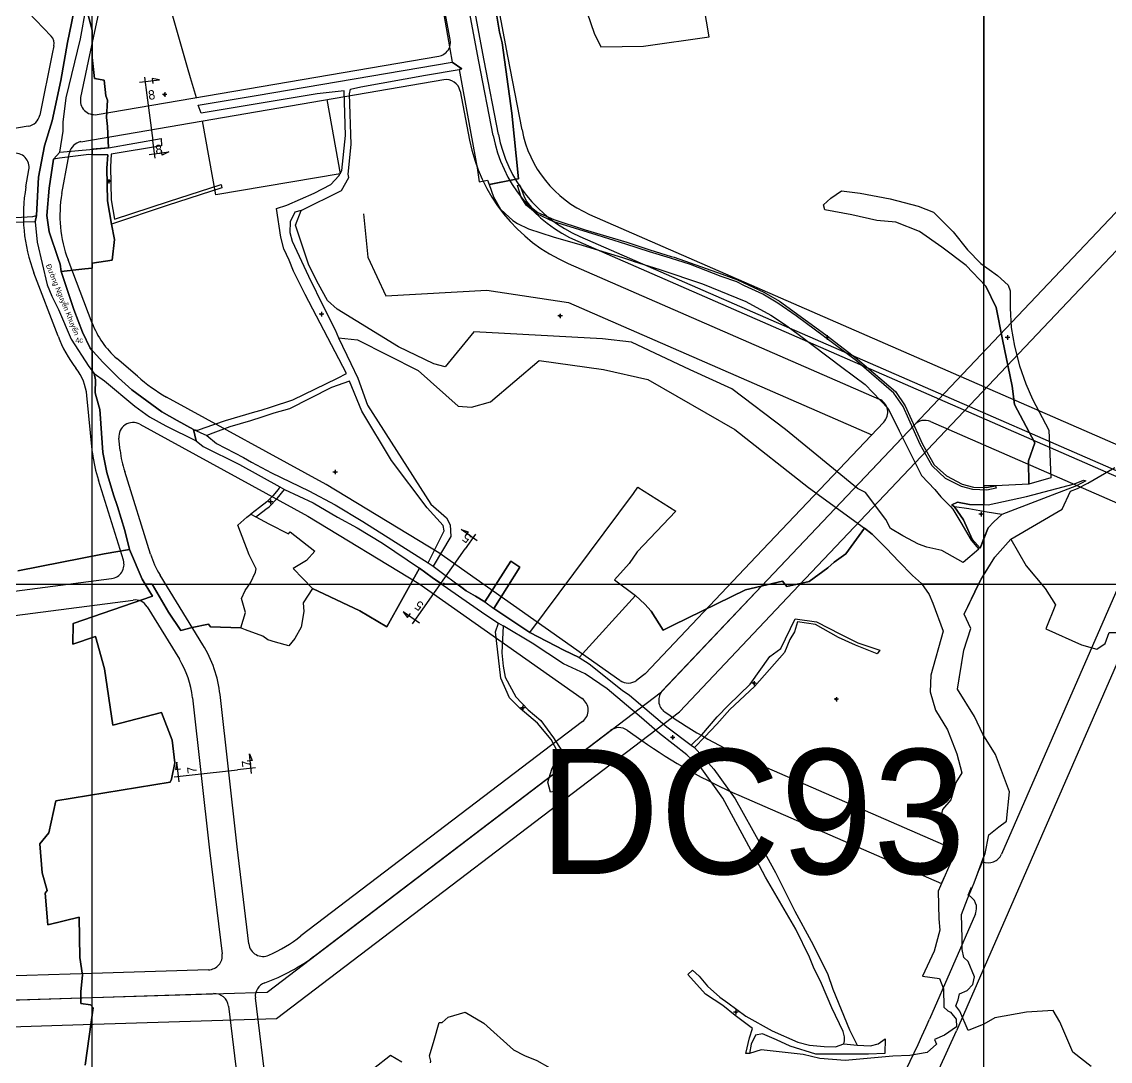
# Model space of a CAD drawing. Extents: x 547408 to 554234, y 1833375 to 1843904.
# Drawn here: x 551460 to 552071, y 1837733 to 1838316 of the extents above; entities that cross this region are included whole.
import ezdxf

# ---------------------------------------------------------------- set-up
doc = ezdxf.new("R2010")
doc.units = 0
for name, color, linetype in [('Level 1', 7, 'Continuous'), ('Level 10', 7, 'Continuous'), ('Level 11', 7, 'Continuous'), ('Level 2', 7, 'Continuous'), ('Level 30', 7, 'Continuous'), ('Level 4', 7, 'Continuous'), ('Level 5', 7, 'Continuous'), ('Level 52', 7, 'Continuous'), ('Level 62', 7, 'Continuous')]:
    doc.layers.add(name, color=color, linetype=linetype)

msp = doc.modelspace()

# ---------------------------------------------------------------- linework, layer by layer
at = {"layer": 'Level 1'}
for points in [[(551526.58, 1838281.58), (551537.62, 1838283.02)], [(551529.26, 1838284.48), (551530.57, 1838274.44)], [(551537.62, 1838283.02), (551533.52, 1838283.71), (551533.88, 1838280.9)], [(551530.57, 1838274.44), (551533.89, 1838248.98)], [(551535.2, 1838238.95), (551533.89, 1838248.98)], [(551531.86, 1838241.06), (551542.9, 1838242.5)], [(551542.9, 1838242.5), (551539.11, 1838240.78), (551538.74, 1838243.59)], [(551715.93, 1838024.39), (551706.83, 1838030.8)], [(551706.83, 1838030.8), (551710.78, 1838029.5), (551709.15, 1838027.18)], [(551714.91, 1838028.21), (551709.08, 1838019.93)], [(551685.31, 1837986.16), (551709.08, 1838019.93)], [(551683.43, 1837978.2), (551674.32, 1837984.61)], [(551674.32, 1837984.61), (551676.87, 1837981.33), (551678.51, 1837983.65)], [(551679.49, 1837977.88), (551685.31, 1837986.16)], [(551588.11, 1837904.92), (551589.76, 1837901.11), (551586.95, 1837900.79)], [(551589.37, 1837893.86), (551588.11, 1837904.92)], [(551547.51, 1837900.29), (551546.75, 1837896.2), (551549.57, 1837896.52)], [(551548.77, 1837889.23), (551547.51, 1837900.29)], [(551591.54, 1837897.17), (551581.48, 1837896.02)], [(551545.91, 1837891.96), (551555.97, 1837893.11)], [(551555.97, 1837893.11), (551581.48, 1837896.02)]]:
    msp.add_lwpolyline(points, dxfattribs=at)
at = {"layer": 'Level 10'}
for p, q in [((551478.25, 1838238.49), (551481.73, 1838242.36)), ((551467.95, 1838203.3), (551468.75, 1838206.89)), ((551556.74, 1838086.8), (551564.27, 1838083.5)), ((551556.74, 1838086.8), (551558.33, 1838080.4)), ((551605.23, 1838054.68), (551607.77, 1838053.13)), ((551688.32, 1838012.03), (551691.2, 1838010.19)), ((551727.72, 1837978.19), (551730.43, 1837976.64)), ((551835.79, 1837909.86), (551837.72, 1837908.41)), ((551921.52, 1837742.23), (551928.99, 1837741.47))]:
    msp.add_line(p, q, dxfattribs=at)
for points in [[(551670.35, 1838462.97), (551692.58, 1838345.46), (551701.82, 1838292.8)], [(551481.73, 1838242.36), (551483.77, 1838254.17), (551483.74, 1838259.17), (551485.41, 1838272.89), (551493.32, 1838305.86), (551496.55, 1838323.45), (551497.03, 1838326.84), (551497.9, 1838330.24), (551498.86, 1838336.73), (551501.12, 1838345.93), (551502.38, 1838352.05), (551507.11, 1838371.68), (551514.49, 1838399.3), (551516, 1838412.71), (551517.28, 1838412.57), (551519.62, 1838431.08)], [(551719.3, 1838364.39), (551720.48, 1838356.45), (551719.8, 1838356.28), (551720.24, 1838351.33), (551721.04, 1838346.43), (551723.24, 1838337.42), (551723.21, 1838332.26), (551726.73, 1838319.71), (551728.29, 1838309.73), (551729.85, 1838303.71), (551735.35, 1838264.2), (551739.06, 1838227.44), (551737.64, 1838227.19), (551722.54, 1838224.25)], [(551468.75, 1838206.89), (551469.82, 1838228.39), (551473.25, 1838245.94), (551477.43, 1838260), (551482.45, 1838282.59), (551486.2, 1838303.86), (551490.75, 1838326.6)], [(551556.74, 1838086.8), (551559.13, 1838086.55), (551562.7, 1838087.74), (551574.7, 1838091.9), (551591.17, 1838096.77), (551594.74, 1838097.73), (551600.49, 1838099.49), (551612.56, 1838103.39), (551637.56, 1838115.55), (551642.66, 1838118.27), (551619.42, 1838162.64), (551612.89, 1838175.71), (551610.38, 1838181.81), (551607.48, 1838188.19), (551605.73, 1838194.62), (551603.28, 1838210.75), (551609.15, 1838212.72), (551624.35, 1838219.45), (551633.81, 1838224.33), (551638.25, 1838229.08), (551639.9, 1838232.03), (551642.01, 1838251.74), (551641.34, 1838276.77), (551626.03, 1838275.06), (551561.14, 1838264.25), (551559.44, 1838268.77), (551591.9, 1838274.17), (551701.82, 1838292.8)], [(551617.15, 1838209.72), (551639.69, 1838220.87), (551643.94, 1838228.12), (551643.44, 1838230.01), (551645.19, 1838246.65), (551644.18, 1838275.15), (551644.73, 1838277.67), (551650.7, 1838279.07), (551686.86, 1838285.55), (551705.68, 1838288.83)], [(551705.68, 1838288.83), (551707.27, 1838289.05), (551701.82, 1838292.8)], [(551705.68, 1838288.83), (551711.15, 1838259.07), (551712.37, 1838252.89), (551715.78, 1838233.69), (551716.94, 1838225.71), (551721.62, 1838226.7), (551722.54, 1838224.25)], [(551481.73, 1838242.36), (551509.05, 1838244.79), (551538.6, 1838250), (551538.75, 1838245.96), (551510.68, 1838241.32), (551510.17, 1838234.14), (551510.64, 1838215.74), (551512.51, 1838204.76), (551542.8, 1838214.79), (551572.22, 1838224.28), (551572.75, 1838222.35), (551542.06, 1838212.44), (551510.78, 1838202.09), (551508.58, 1838215), (551508.11, 1838233.39), (551508.65, 1838240.98), (551498.06, 1838241.05), (551481.65, 1838239.05), (551478.25, 1838238.49)], [(551478.25, 1838238.49), (551475.82, 1838222.16), (551474.53, 1838206.89), (551475.92, 1838197.66), (551480.81, 1838182.69), (551482.07, 1838179.53), (551482.47, 1838175.5), (551489.62, 1838154.23), (551494.61, 1838141.43), (551498.79, 1838132.39), (551505.88, 1838124.68), (551514.79, 1838115.82), (551522.24, 1838109.18), (551539.03, 1838096.75), (551547.52, 1838091.8), (551556.74, 1838086.8)], [(551722.54, 1838224.25), (551725.09, 1838217.41), (551728.95, 1838210.48), (551731.57, 1838208.06), (551735.77, 1838204.02), (551738.52, 1838202.41), (551744.56, 1838199.34), (551758.55, 1838194.93), (551774.66, 1838190.17), (551797.27, 1838183.36), (551802.38, 1838181.69), (551803.3, 1838181.3), (551818.24, 1838176.5), (551842.3, 1838168.63), (551866.51, 1838158.63), (551880.48, 1838151.02), (551888.16, 1838145.95), (551895.85, 1838140.22), (551920.3, 1838121.75), (551933.37, 1838112.01), (551946.26, 1838098.54), (551952.42, 1838086), (551965.01, 1838061.09), (551972.53, 1838053.11), (551975.87, 1838049.13), (551981.31, 1838043.65), (551982.52, 1838042.22), (551987.05, 1838034.73), (551992.87, 1838024.71), (551997.13, 1838019.67), (551988.36, 1838012.24), (551976.36, 1838018.97), (551968.07, 1838020.83), (551963.38, 1838022.55), (551954.62, 1838027.13), (551947.58, 1838031.37), (551945.1, 1838036.28), (551933.68, 1838051.5), (551929.06, 1838053.72), (551888.83, 1838086.92), (551858.75, 1838109.6), (551835.24, 1838120.24), (551802.48, 1838135.78), (551786.1, 1838137.6), (551713.9, 1838141.63), (551697.95, 1838121.93), (551691.63, 1838123.61), (551671.67, 1838133.29), (551637.25, 1838154.36), (551631.9, 1838159.12), (551626.86, 1838168.42), (551621.41, 1838178.92), (551613.92, 1838201.38), (551617.15, 1838209.72)], [(552006.86, 1838053.86), (552001.71, 1838052.85), (551993.83, 1838053.18), (551987.49, 1838054.83), (551978.57, 1838059.29), (551970.98, 1838066.44), (551964.24, 1838078.34), (551954.66, 1838099.78), (551949.55, 1838107.25), (551928.48, 1838125.34), (551910.63, 1838138.79), (551894.74, 1838150.6), (551884.51, 1838157.73), (551876.09, 1838162.79), (551865.83, 1838167.38), (551861.45, 1838169.64), (551852.71, 1838172.71), (551835.53, 1838179.3), (551824.33, 1838182.88), (551812.5, 1838186.41), (551799.26, 1838190.74), (551780.13, 1838196.73), (551758.79, 1838203.29), (551749.23, 1838207.72), (551743.28, 1838212.64), (551740.57, 1838217.19), (551738.44, 1838223.67), (551739.4, 1838224.06), (551740.06, 1838223), (551742.25, 1838217.26), (551743.77, 1838214.48), (551746.06, 1838211.57), (551749.86, 1838208.59), (551758.87, 1838204.61), (551776.45, 1838198.89), (551799.7, 1838191.9), (551812.68, 1838187.54), (551824.68, 1838183.84), (551826.34, 1838183.41), (551853.16, 1838173.93), (551861.82, 1838170.73), (551876.62, 1838163.92), (551885.48, 1838158.89), (551911.3, 1838139.9), (551929.18, 1838126.32), (551950.36, 1838108.21), (551955.85, 1838100.14), (551965.6, 1838078.57), (551972.17, 1838066.95), (551979.08, 1838060.76), (551987.78, 1838056.22), (551994.18, 1838054.52), (552001.7, 1838054.36), (552006.53, 1838055.23), (552006.86, 1838053.86)], [(552037.57, 1838059.7), (552025.29, 1838056.25), (552024.98, 1838069.24), (552028.52, 1838079.4), (552017.12, 1838100.9), (552015.95, 1838111.09), (552010.45, 1838137.25), (552006.83, 1838155.33), (552001.15, 1838167.21), (551990.05, 1838178.83), (551976.37, 1838189.16), (551963.98, 1838197.94), (551950.56, 1838203.11), (551939.98, 1838204.14), (551926.04, 1838207.24), (551910.81, 1838210.08), (551910.03, 1838212.92), (551914.16, 1838216.53), (551920.1, 1838220.67), (551930.68, 1838219.37), (551947.46, 1838216.27), (551963.21, 1838212.14), (551971.73, 1838208.79), (551982.83, 1838197.68), (551990.83, 1838187.61), (551998.31, 1838179.86), (552007.61, 1838173.15), (552013.54, 1838167.73), (552014.83, 1838164.63), (552014.83, 1838154.81), (552015.35, 1838143.97), (552017.16, 1838133.64), (552020, 1838122.53), (552023.59, 1838112.47), (552027.28, 1838103.93), (552036.38, 1838086.54), (552037.57, 1838059.7)], [(551617.15, 1838209.72), (551613.62, 1838208.68), (551611.06, 1838203.27), (551610.8, 1838197.28), (551612.06, 1838192.49), (551621.22, 1838172.77), (551630.09, 1838154.94), (551636.2, 1838142.83), (551638.08, 1838138.18)], [(551467.95, 1838203.3), (551448.32, 1838202.83), (551432.33, 1838202.26), (551422.24, 1838201.76), (551422.18, 1838202.22), (551412.24, 1838201.7), (551408.44, 1838202.02), (551404.57, 1838201.54), (551404.2, 1838205.08), (551408.17, 1838205.23), (551421.98, 1838205.3), (551432.56, 1838205.16), (551447.5, 1838205.21), (551466.64, 1838206.29), (551468.75, 1838206.89)], [(551467.95, 1838203.3), (551469.19, 1838191.84), (551474.64, 1838167.98), (551477.41, 1838161.55), (551481.15, 1838154.14), (551488.11, 1838137.5), (551498.13, 1838122.12), (551501.06, 1838118.23), (551506.95, 1838114.08), (551523.79, 1838099.92), (551532.18, 1838093.87), (551541.31, 1838088.83), (551558.3, 1838080.42), (551558.33, 1838080.4)], [(551638.08, 1838138.18), (551648.74, 1838137.07), (551682.67, 1838119.9), (551705.13, 1838099.9), (551712.73, 1838099.35), (551723.29, 1838102.44), (551750.57, 1838125.61), (551786.61, 1838120.58), (551811.52, 1838114.87), (551860.34, 1838086.78), (551901.68, 1838054.37), (551933.03, 1838031.41), (551937.4, 1838028.12), (551945.41, 1838020.1), (551952.26, 1838012.77), (551959.92, 1838004.89), (551964.95, 1838000.51), (551969.26, 1837994.39), (551971.39, 1837989.37), (551977.25, 1837973.81), (551970.2, 1837949.01), (551969.81, 1837939.74), (551972.79, 1837929.36), (551979.52, 1837918.33), (551984.8, 1837905.01), (551987.64, 1837894.32), (551984.28, 1837888.8), (551981.38, 1837879.13), (551976.76, 1837873.72), (551974.83, 1837865.17), (551978.62, 1837853.41), (551982.25, 1837845.89), (551974.45, 1837828), (551974.78, 1837812.4), (551975.26, 1837805.94), (551972.21, 1837794.29), (551965.58, 1837780.19), (551975.19, 1837778.96), (551977.34, 1837773.13), (551977.49, 1837762.77), (551979.88, 1837760.77), (551981.34, 1837760.05), (551984.55, 1837756.19), (551984.71, 1837751.88), (551977.98, 1837747.14), (551972.28, 1837744.65), (551973.35, 1837742.08), (551968.25, 1837737.36), (551958.45, 1837735.77), (551949.01, 1837735.29), (551922.29, 1837732.84), (551907.99, 1837734), (551898.57, 1837736.32), (551875.12, 1837738.83), (551868.56, 1837736.89)], [(551638.08, 1838138.18), (551645.01, 1838123.79), (551648.84, 1838115.57), (551654.34, 1838100.56), (551689.94, 1838044.94), (551698.65, 1838037.39), (551700.76, 1838033.45), (551701.06, 1838026.82), (551691.2, 1838010.19)], [(551688.32, 1838012.03), (551697.42, 1838029.93), (551696.83, 1838033.03), (551687.78, 1838042.93), (551667.72, 1838069.36), (551651.19, 1838097.1), (551644.16, 1838113.87), (551634.23, 1838110.42), (551622.03, 1838104.19), (551610.52, 1838098.51), (551601.78, 1838096.01), (551595.03, 1838093.83), (551588.74, 1838091.74), (551577.16, 1838088.34), (551567.7, 1838084.69), (551564.27, 1838083.5)], [(551558.33, 1838080.4), (551562.22, 1838077.31), (551582.5, 1838067.2), (551605.23, 1838054.68)], [(551564.27, 1838083.5), (551569.65, 1838079.02), (551584.84, 1838071.2), (551589.28, 1838068.58), (551600.51, 1838062.59), (551621.48, 1838052.49), (551636.24, 1838044.6), (551651.77, 1838035.15), (551667.9, 1838025.02), (551688.32, 1838012.03)], [(552060.25, 1837729.5), (552049.86, 1837737.59), (552042.68, 1837754.65), (552038.82, 1837760.96), (552023.96, 1837760.02), (552006.18, 1837756.85), (552000, 1837753.27), (551991.26, 1837749.68), (551986.46, 1837760.54), (551984.23, 1837763.62), (551985.62, 1837766.97), (551986.27, 1837770.27), (551990.54, 1837772.2), (551993.79, 1837775.47), (551994.83, 1837779.91), (551991.13, 1837788.5), (551988.68, 1837790.75), (551987.81, 1837795.19), (551987.78, 1837801.56), (551987.38, 1837814.85), (551990.8, 1837823.57), (551994.61, 1837832.57), (552000.64, 1837849.02), (552002.78, 1837859.45), (552008.41, 1837864.02), (552012.75, 1837867.11), (552014.41, 1837883.53), (552006.46, 1837904.48), (551999.42, 1837916.01), (551994.83, 1837925.83), (551985.3, 1837941.13), (551988.79, 1837963.08), (551992.77, 1837975.26), (551988.92, 1837983.19), (551998.28, 1838002.61), (552006.17, 1838015.26), (552015.03, 1838025.26), (552043.86, 1838042.09), (552048.6, 1838052.16), (552052.58, 1838053.79), (552058.28, 1838056.72), (552073.36, 1838065.45)], [(552057.19, 1838058.03), (552051.93, 1838055.3), (552010, 1838039.13), (552005.62, 1838035), (552002.35, 1838031.62), (551997.93, 1838020.35), (551993.46, 1838025.31), (551988.54, 1838036.14), (551983.48, 1838043.55), (551982.05, 1838044.53), (551985.25, 1838046.09), (551991.85, 1838044.69), (552002.37, 1838044.54), (552023.97, 1838049.28), (552050.84, 1838056.4), (552055.88, 1838058.35), (552057.19, 1838058.03)], [(551605.23, 1838054.68), (551604.18, 1838053.28), (551601.18, 1838049.56), (551597.92, 1838046.21), (551593.82, 1838043.03), (551588.84, 1838039.34), (551591.72, 1838037.84), (551593.14, 1838039.05), (551597.41, 1838042.17), (551599.19, 1838043.54), (551603.78, 1838048.15), (551607.77, 1838053.13)], [(551607.77, 1838053.13), (551623.9, 1838045.65), (551637.49, 1838037.69), (551648.56, 1838031.62), (551662.7, 1838023.03), (551683.57, 1838008.98), (551690.69, 1838003.83), (551720.19, 1837983.22), (551727.72, 1837978.19)], [(551691.2, 1838010.19), (551709.66, 1837996.38), (551714.87, 1837993.41), (551720.1, 1837990.16), (551725.26, 1837986.39), (551745.43, 1837972.99), (551764.39, 1837963.01), (551773.04, 1837958.96), (551778.62, 1837955.41), (551797.24, 1837940.59), (551801.33, 1837937.81), (551822.12, 1837919.99), (551835.79, 1837909.86)], [(551730.43, 1837976.64), (551729.7, 1837961.61), (551730.46, 1837954.01), (551731.55, 1837948), (551737.46, 1837936.9), (551744.37, 1837929.64), (551751.61, 1837923.54), (551758.72, 1837913.87), (551763.27, 1837906.69), (551762.43, 1837901.33), (551759.64, 1837895.03), (551759.06, 1837883.73), (551756.99, 1837883.38), (551755.47, 1837888.97), (551757.73, 1837896.42), (551760.35, 1837901.83), (551761.02, 1837905.96), (551757.27, 1837913.01), (551749.76, 1837922.05), (551739.97, 1837930.39), (551733.97, 1837936.41), (551729.1, 1837947.31), (551726.07, 1837973.32), (551727.72, 1837978.19)], [(551921.52, 1837742.23), (551921.92, 1837743.91), (551921.75, 1837746.21), (551921.04, 1837749.2), (551914.66, 1837762.42), (551908.89, 1837776.12), (551904.46, 1837785.35), (551902.14, 1837790.82), (551894.47, 1837806.67), (551877.53, 1837835.75), (551874.15, 1837842.14), (551853.64, 1837880.02), (551841.85, 1837896.45), (551833.5, 1837904.39), (551818.03, 1837916.37), (551807.91, 1837925.07), (551788.68, 1837941.32), (551776.34, 1837949.74), (551764.18, 1837955.34), (551746.6, 1837966.91), (551730.43, 1837976.64)], [(551835.79, 1837909.86), (551841.82, 1837915.54), (551850.44, 1837925.61), (551856.77, 1837932.17), (551868.85, 1837943.92), (551880.02, 1837959.55), (551886.1, 1837963.95), (551894.12, 1837980.64), (551906.05, 1837979.04), (551919.68, 1837972.11), (551929.25, 1837967.17), (551941.6, 1837963.13), (551940.22, 1837961.03), (551927.97, 1837965.79), (551918.56, 1837970.21), (551905.59, 1837977.52), (551895.41, 1837979.01), (551893.73, 1837973.38), (551891.23, 1837969.13), (551888.18, 1837961.79), (551871.4, 1837942.79), (551857.54, 1837929.87), (551850.28, 1837921.6), (551843.51, 1837914.4), (551837.72, 1837908.41)], [(551837.72, 1837908.41), (551848.5, 1837896.24), (551860.5, 1837879.67), (551875, 1837853.95), (551878.02, 1837847.53), (551883.11, 1837838.36), (551894.08, 1837816.62), (551903.1, 1837799.82), (551912.27, 1837781.68), (551915.35, 1837772.96), (551924.62, 1837750.04), (551928.99, 1837741.47)], [(551868.56, 1837736.89), (551866.44, 1837736.89), (551868.59, 1837745.73), (551870.34, 1837750.95), (551860.5, 1837758.21), (551853.52, 1837763.78), (551843.83, 1837770.23), (551834.02, 1837781.24), (551836.64, 1837783.69), (551840.29, 1837780.3), (551845.08, 1837774.6), (551851.94, 1837768.44), (551856.42, 1837765.36), (551866.51, 1837757.88), (551881.27, 1837749.56), (551895.71, 1837743.28), (551902.28, 1837741.55), (551910.39, 1837740.75), (551916.8, 1837740.69), (551921.52, 1837742.23)], [(551689.6, 1837731.55), (551689.95, 1837732.58), (551689.13, 1837735.59), (551691.74, 1837744.28), (551694.49, 1837754.17), (551696.23, 1837754.23), (551699.67, 1837757.17), (551709.18, 1837760.13), (551719.63, 1837753.94), (551736.3, 1837739), (551742.34, 1837735.71), (551749.24, 1837733.02), (551756.6, 1837728.85)], [(551928.99, 1837741.47), (551936.51, 1837741.25), (551940.71, 1837742.35), (551944.61, 1837745.01), (551944.5, 1837736.94), (551935.34, 1837736.45), (551905.72, 1837736.43), (551891.36, 1837741.02), (551883.75, 1837744.57), (551875.89, 1837747.92), (551871.97, 1837747.23), (551869.59, 1837742.08), (551868.56, 1837736.89)], [(551657.62, 1837728.54), (551667.22, 1837736.01), (551673.67, 1837732.11)]]:
    msp.add_lwpolyline(points, dxfattribs=at)
at = {"layer": 'Level 11'}
for p, q in [((551540.61, 1838276.01), (551540.61, 1838275.39)), ((551539.99, 1838274.76), (551539.36, 1838274.76)), ((551540.61, 1838275.39), (551539.99, 1838274.76)), ((551539.99, 1838274.76), (551540.61, 1838274.13)), ((551541.23, 1838274.76), (551540.61, 1838275.39)), ((551540.61, 1838274.13), (551541.23, 1838274.76)), ((551540.61, 1838274.13), (551540.61, 1838273.51)), ((551541.86, 1838274.76), (551541.23, 1838274.76)), ((551509.34, 1838227.29), (551509.34, 1838226.67)), ((551508.71, 1838226.04), (551508.09, 1838226.04)), ((551509.34, 1838226.67), (551508.71, 1838226.04)), ((551508.71, 1838226.04), (551509.34, 1838225.41)), ((551509.97, 1838226.04), (551509.34, 1838226.67)), ((551509.34, 1838225.41), (551509.97, 1838226.04)), ((551509.34, 1838225.41), (551509.34, 1838224.79)), ((551510.59, 1838226.04), (551509.97, 1838226.04)), ((551627.91, 1838151.5), (551627.29, 1838151.5)), ((551628.54, 1838152.13), (551627.91, 1838151.5)), ((551627.91, 1838151.5), (551628.54, 1838150.87)), ((551628.54, 1838152.75), (551628.54, 1838152.13)), ((551629.17, 1838151.5), (551628.54, 1838152.13)), ((551628.54, 1838150.87), (551629.17, 1838151.5)), ((551628.54, 1838150.87), (551628.54, 1838150.25)), ((551629.79, 1838151.5), (551629.17, 1838151.5)), ((551761.73, 1838150.54), (551761.11, 1838150.54)), ((551762.36, 1838151.17), (551761.73, 1838150.54)), ((551761.73, 1838150.54), (551762.36, 1838149.91)), ((551762.36, 1838151.79), (551762.36, 1838151.17)), ((551762.99, 1838150.54), (551762.36, 1838151.17)), ((551762.36, 1838149.91), (551762.99, 1838150.54)), ((551762.36, 1838149.91), (551762.36, 1838149.29)), ((551763.61, 1838150.54), (551762.99, 1838150.54)), ((551911.51, 1838138.46), (551910.89, 1838138.46)), ((551912.14, 1838139.09), (551911.51, 1838138.46)), ((551911.51, 1838138.46), (551912.14, 1838137.83)), ((551912.14, 1838139.71), (551912.14, 1838139.09)), ((551912.77, 1838138.46), (551912.14, 1838139.09)), ((551912.14, 1838137.83), (551912.77, 1838138.46)), ((551912.14, 1838137.83), (551912.14, 1838137.21)), ((551913.39, 1838138.46), (551912.77, 1838138.46)), ((552012.63, 1838138.46), (552012.01, 1838138.46)), ((552013.26, 1838139.09), (552012.63, 1838138.46)), ((552012.63, 1838138.46), (552013.26, 1838137.83)), ((552013.26, 1838139.71), (552013.26, 1838139.09)), ((552013.89, 1838138.46), (552013.26, 1838139.09)), ((552013.26, 1838137.83), (552013.89, 1838138.46)), ((552013.26, 1838137.83), (552013.26, 1838137.21)), ((552014.51, 1838138.46), (552013.89, 1838138.46)), ((551635.59, 1838062.95), (551634.96, 1838062.95)), ((551636.21, 1838063.57), (551635.59, 1838062.95)), ((551635.59, 1838062.95), (551636.21, 1838062.33)), ((551636.21, 1838064.2), (551636.21, 1838063.57)), ((551636.83, 1838062.95), (551636.21, 1838063.57)), ((551636.21, 1838062.33), (551636.83, 1838062.95)), ((551636.21, 1838062.33), (551636.21, 1838061.7)), ((551637.46, 1838062.95), (551636.83, 1838062.95)), ((551599.31, 1838046.26), (551598.68, 1838046.26)), ((551599.93, 1838046.89), (551599.31, 1838046.26)), ((551599.31, 1838046.26), (551599.93, 1838045.63)), ((551599.93, 1838047.51), (551599.93, 1838046.89)), ((551600.56, 1838046.26), (551599.93, 1838046.89)), ((551599.93, 1838045.63), (551600.56, 1838046.26)), ((551599.93, 1838045.63), (551599.93, 1838045.01)), ((551601.18, 1838046.26), (551600.56, 1838046.26)), ((551997.83, 1838039.35), (551997.21, 1838039.35)), ((551998.46, 1838039.97), (551997.83, 1838039.35)), ((551997.83, 1838039.35), (551998.46, 1838038.73)), ((551998.46, 1838040.6), (551998.46, 1838039.97)), ((551999.09, 1838039.35), (551998.46, 1838039.97)), ((551998.46, 1838038.73), (551999.09, 1838039.35)), ((551998.46, 1838038.73), (551998.46, 1838038.1)), ((551999.71, 1838039.35), (551999.09, 1838039.35)), ((551870.49, 1837944.52), (551869.86, 1837944.52)), ((551871.11, 1837945.15), (551870.49, 1837944.52)), ((551870.49, 1837944.52), (551871.11, 1837943.89)), ((551871.11, 1837945.77), (551871.11, 1837945.15)), ((551871.73, 1837944.52), (551871.11, 1837945.15)), ((551871.11, 1837943.89), (551871.73, 1837944.52)), ((551871.11, 1837943.89), (551871.11, 1837943.27)), ((551872.36, 1837944.52), (551871.73, 1837944.52)), ((551916.69, 1837935.51), (551916.06, 1837935.51)), ((551917.31, 1837936.13), (551916.69, 1837935.51)), ((551916.69, 1837935.51), (551917.31, 1837934.89)), ((551917.31, 1837936.76), (551917.31, 1837936.13)), ((551917.94, 1837935.51), (551917.31, 1837936.13)), ((551917.31, 1837934.89), (551917.94, 1837935.51)), ((551917.31, 1837934.89), (551917.31, 1837934.26)), ((551918.56, 1837935.51), (551917.94, 1837935.51)), ((551740.81, 1837930.78), (551740.18, 1837930.78)), ((551741.43, 1837931.41), (551740.81, 1837930.78)), ((551740.81, 1837930.78), (551741.43, 1837930.15)), ((551741.43, 1837932.03), (551741.43, 1837931.41)), ((551742.06, 1837930.78), (551741.43, 1837931.41)), ((551741.43, 1837930.15), (551742.06, 1837930.78)), ((551741.43, 1837930.15), (551741.43, 1837929.53)), ((551742.68, 1837930.78), (551742.06, 1837930.78)), ((551824.85, 1837914.14), (551824.22, 1837914.14)), ((551825.47, 1837914.77), (551824.85, 1837914.14)), ((551824.85, 1837914.14), (551825.47, 1837913.51)), ((551825.47, 1837915.39), (551825.47, 1837914.77)), ((551826.09, 1837914.14), (551825.47, 1837914.77)), ((551825.47, 1837913.51), (551826.09, 1837914.14)), ((551825.47, 1837913.51), (551825.47, 1837912.89)), ((551826.72, 1837914.14), (551826.09, 1837914.14)), ((551860.25, 1837760.06), (551859.63, 1837760.06)), ((551860.88, 1837760.69), (551860.25, 1837760.06)), ((551860.25, 1837760.06), (551860.88, 1837759.43)), ((551860.88, 1837761.31), (551860.88, 1837760.69)), ((551861.51, 1837760.06), (551860.88, 1837760.69)), ((551860.88, 1837759.43), (551861.51, 1837760.06)), ((551860.88, 1837759.43), (551860.88, 1837758.81)), ((551862.13, 1837760.06), (551861.51, 1837760.06))]:
    msp.add_line(p, q, dxfattribs=at)
for centre in [(551540.61, 1838274.76), (551509.34, 1838226.04), (551628.54, 1838151.5), (551762.36, 1838150.54), (551912.14, 1838138.46), (552013.26, 1838138.46), (551636.21, 1838062.95), (551599.93, 1838046.26), (551998.46, 1838039.35), (551871.11, 1837944.52), (551917.31, 1837935.51), (551741.43, 1837930.78), (551825.47, 1837914.14), (551860.88, 1837760.06)]:
    msp.add_circle(centre, 0.15, dxfattribs=at)
at = {"layer": 'Level 2'}
for points in [[(551692.58, 1838345.46), (551701.82, 1838292.8), (551707.27, 1838289.05), (551705.68, 1838288.83), (551711.15, 1838259.07), (551712.37, 1838252.89), (551715.78, 1838233.69), (551716.94, 1838225.71), (551721.62, 1838226.7), (551722.54, 1838224.25), (551723.72, 1838224.47), (551737.64, 1838227.19), (551739.06, 1838227.44), (551735.35, 1838264.2), (551729.85, 1838303.71), (551728.29, 1838309.73), (551726.73, 1838319.71)], [(551490.75, 1838326.6), (551486.2, 1838303.86), (551482.45, 1838282.59), (551477.43, 1838260), (551473.25, 1838245.94), (551469.82, 1838228.39), (551468.75, 1838206.89), (551467.95, 1838203.3), (551469.19, 1838191.84), (551474.64, 1838167.98), (551477.41, 1838161.55), (551481.15, 1838154.14), (551488.11, 1838137.5), (551498.13, 1838122.12), (551501.06, 1838118.23), (551506.95, 1838114.08), (551523.79, 1838099.92), (551532.18, 1838093.87), (551541.31, 1838088.83), (551558.3, 1838080.42), (551558.33, 1838080.4), (551556.74, 1838086.8), (551547.52, 1838091.8), (551539.03, 1838096.75), (551522.24, 1838109.18), (551514.79, 1838115.82), (551505.88, 1838124.68), (551498.79, 1838132.39), (551494.61, 1838141.43), (551489.62, 1838154.23), (551482.47, 1838175.5), (551482.07, 1838179.53), (551480.81, 1838182.69), (551475.92, 1838197.66), (551474.53, 1838206.89), (551475.82, 1838222.16), (551478.25, 1838238.49), (551481.73, 1838242.36), (551483.77, 1838254.17), (551483.74, 1838259.17), (551485.41, 1838272.89), (551493.32, 1838305.86), (551496.55, 1838323.45)]]:
    msp.add_lwpolyline(points, dxfattribs=at)
at = {"layer": 'Level 30'}
for points in [[(550477.02, 1837736.91), (551348.05, 1837763.51), (551500.16, 1837768.26), (551598.04, 1837771.31), (551819.16, 1837939.77), (551882.15, 1838006.24), (553007.63, 1839193.61)], [(550483.82, 1837722.11), (551348.99, 1837748.53), (551500.63, 1837753.27), (551603.3, 1837756.47), (551829.22, 1837928.58), (551893.03, 1837995.92), (553018.52, 1839183.3)], [(551700.79, 1838305.63), (551682.09, 1838405.07)], [(551716.86, 1838293.25), (551695.32, 1838407.75)], [(551719.81, 1838293.81), (551698.26, 1838408.35)], [(551522.21, 1838398.84), (551553.15, 1838290.12), (551554.82, 1838284.26), (551558.18, 1838273)], [(551721.71, 1838356.7), (551749.63, 1838362.45), (551750.58, 1838357.49), (551751.36, 1838352.8), (551751.56, 1838352.83), (551751.69, 1838352.43), (551761.26, 1838355.29), (551766.09, 1838335.46), (551767.93, 1838327.56), (551768.56, 1838324.85), (551770.99, 1838325.42), (551771.34, 1838319.67), (551777.48, 1838320.54), (551781.53, 1838309.15), (551785.23, 1838301.43), (551809.2, 1838301.79), (551845.9, 1838307.16), (551842.89, 1838324.57), (551837.14, 1838328.11), (551831.79, 1838329.66), (551818.27, 1838385.63)], [(551733.07, 1838296.32), (551721.88, 1838355.79)], [(551505.25, 1838328.61), (551497.65, 1838293.38)], [(551463.96, 1838320.93), (551476.99, 1838307.44)], [(551478.54, 1838302), (551477.59, 1838297.59)], [(551477.59, 1838297.59), (551470.57, 1838263.2)], [(551502.68, 1838263.51), (551694.28, 1838296.26)], [(551741.02, 1838254.84), (551733.07, 1838296.32)], [(551497.65, 1838293.38), (551493.49, 1838272.99)], [(551724.82, 1838251.74), (551716.86, 1838293.25)], [(551727.76, 1838252.3), (551719.81, 1838293.81)], [(551493.66, 1838248.27), (551697.09, 1838283.05)], [(551706.29, 1838276.67), (551711.56, 1838249.19)], [(551631.54, 1838271.84), (551638.94, 1838230.18), (551569.27, 1838218.51), (551561.91, 1838259.94)], [(551464.08, 1838256.91), (551338.81, 1838235.5)], [(551482.96, 1838219.23), (551486.4, 1838238.23), (551487.17, 1838241.99)], [(551462.79, 1838222.88), (551464.51, 1838232.4)], [(551652.19, 1838207.84), (551654.57, 1838183.45), (551664.59, 1838161.9), (551721.18, 1838165.01), (551767.08, 1838158.09), (551937.12, 1838083.86)], [(551778.85, 1838207.51), (552097.15, 1838068.56)], [(551772.25, 1838192.39), (552097.88, 1838050.23)], [(551773.45, 1838195.14), (552099.08, 1838052.98)], [(551499.94, 1838146.52), (551486.43, 1838181.97)], [(551766.85, 1838180.02), (551941.3, 1838103.86)], [(551480.79, 1838139.22), (551467.27, 1838174.66)], [(551525.35, 1838116.67), (551513.83, 1838126.66)], [(551500.17, 1838073.62), (551496.97, 1838105.88)], [(551795.94, 1837946.08), (551694.29, 1838017.62), (551631.15, 1838055.96), (551541.62, 1838104.98)], [(551526.72, 1838089.77), (551620.9, 1838038.2), (551683.06, 1838000.46), (551774.7, 1837935.96)], [(551943.91, 1838091.02), (551872.35, 1838015.53), (551810.12, 1837949.85), (551805.39, 1837946.25)], [(551882.15, 1838006.24), (551961.05, 1838089.48)], [(551970.05, 1838091.31), (552085.14, 1838041.06)], [(551515.59, 1838075.15), (551514.92, 1838081.96)], [(551532.62, 1838017.01), (551518.19, 1838063.28)], [(551517.46, 1838013.56), (551503.45, 1838058.46)], [(552108.96, 1838034.37), (551984.63, 1837749.59)], [(552089.28, 1838030.53), (552009.84, 1837848.58)], [(551357.46, 1837983.26), (551510.86, 1838003.24)], [(551562.04, 1837966.1), (551538, 1838005.19)], [(551819.82, 1837940.47), (551882.15, 1838006.24)], [(551358.32, 1837969.76), (551522.86, 1837991.19)], [(551530.71, 1837987.45), (551548.84, 1837957.98)], [(551556.26, 1837936.4), (551565.79, 1837850.97)], [(551587.8, 1837798.34), (551581.19, 1837852.76), (551571.66, 1837938.12)], [(551774.94, 1837923.05), (551617.05, 1837802.77)], [(551625.23, 1837792.03), (551790.55, 1837917.97)], [(551800, 1837918.15), (551808.23, 1837912.36)], [(551870.88, 1837900.52), (551984.45, 1837850.93)], [(551862.67, 1837881.73), (551976.26, 1837832.14)], [(551565.79, 1837850.97), (551572.86, 1837792.75)], [(551982.45, 1837846.35), (551984.45, 1837850.93)], [(551997.31, 1837839.86), (551999.31, 1837844.45)], [(551999.31, 1837844.45), (551999.31, 1837844.45)], [(551976.25, 1837832.15), (551978.25, 1837836.73)], [(551991.11, 1837825.66), (551993.11, 1837830.24)], [(551995.24, 1837815.13), (551969.51, 1837756.19)], [(551499.74, 1837781.75), (551378.11, 1837777.95)], [(551565.17, 1837783.79), (551499.74, 1837781.75)], [(551376.92, 1837764.41), (551500.16, 1837768.26), (551563.87, 1837770.25)], [(551576.42, 1837763.43), (551582.63, 1837712.3)], [(551598.02, 1837714.17), (551591.48, 1837768.02)]]:
    msp.add_lwpolyline(points, dxfattribs=at)
for centre, radius, start, end in [((551472.67, 1838303.27), 6, 347.83179, 44.00291), ((551692.93, 1838304.15), 8, 279.70024, 10.65269), ((551698.43, 1838275.16), 8, 10.85282, 99.70024), ((551501.33, 1838271.4), 8, 168.47107, 279.70024), ((551462.73, 1838264.8), 8, 279.70024, 348.47107), ((551804.86, 1838267.08), 81.5, 190.85282, 246.41583), ((551804.86, 1838267.08), 78.5, 190.85282, 246.41583), ((551804.86, 1838267.08), 65, 190.85282, 246.41583), ((551495.01, 1838240.39), 8, 99.70024, 168.47107), ((551804.86, 1838267.08), 95, 190.85282, 246.41583), ((551456.64, 1838233.83), 8, 349.74497, 99.70024), ((551551.6, 1838206.82), 90.25, 169.74497, 200.86939), ((551551.6, 1838206.82), 69.75, 169.74497, 200.86939), ((551546.43, 1838164.24), 49.75, 200.86939, 229.06666), ((551546.43, 1838164.24), 70.25, 200.86939, 217.71102), ((551467.12, 1838102.92), 30, 5.65759, 37.71102), ((551597.25, 1838199.59), 109.75, 229.06666, 239.54017), ((551938.1, 1838096.53), 8, 316.53285, 66.41583), ((551522.88, 1838082.75), 8, 61.29809, 185.65759), ((551966.85, 1838083.97), 8, 66.41583, 136.53285), ((551567.59, 1838080.3), 52.25, 185.65759, 199.00719), ((551567.59, 1838080.3), 67.75, 185.65759, 198.80199), ((551509.82, 1838011.17), 8, 277.42229, 17.32268), ((551582.5, 1838032.56), 52.25, 197.32268, 211.5966), ((551523.9, 1837983.26), 8, 31.5966, 97.42229), ((551504.33, 1837930.61), 67.75, 6.36734, 31.5966), ((551504.33, 1837930.61), 52.25, 6.36734, 31.5966), ((551800.55, 1837952.62), 8, 234.85987, 307.30096), ((551825.63, 1837934.97), 8, 136.54211, 235.10687), ((551770.09, 1837929.42), 8, 307.30096, 54.85987), ((551986.8, 1838166.06), 289.75, 235.10687, 246.41583), ((551795.4, 1837911.61), 8, 54.85987, 127.30096), ((551986.8, 1838166.06), 310.25, 234.85987, 246.41583), ((552002.51, 1837851.78), 8, 246.41583, 336.41583), ((551987.91, 1837818.33), 8, 336.41583, 66.41583), ((551560.54, 1837876.94), 93.25, 294.38849, 307.30096), ((551595.74, 1837799.3), 8, 186.92455, 294.38849), ((551564.92, 1837791.79), 8, 271.7867, 6.92455), ((551560.54, 1837876.94), 106.75, 289.80715, 307.30096), ((551599.42, 1837768.98), 8, 109.80715, 186.92455), ((551560.54, 1837876.94), 106.75, 271.7867, 273.96932), ((551568.48, 1837762.47), 8, 6.92455, 93.96932), ((551354.33, 1838024.76), 671.25, 322.19226, 336.41583), ((551354.33, 1838024.76), 687.75, 305.38567, 336.41583)]:
    msp.add_arc(centre, radius, start, end, dxfattribs=at)
at = {"layer": 'Level 52'}
for p, q in [((552000, 1838178.65), (552000, 1838414.63)), ((551499.99, 1838295.52), (551500, 1838310.72)), ((551500, 1838310.72), (551500, 1838295.52)), ((551508.61, 1838256.79), (551508.03, 1838261.85)), ((551509.05, 1838244.79), (551508.61, 1838256.79)), ((551500, 1838243.99), (551509.05, 1838244.79)), ((551509.05, 1838244.79), (551500, 1838243.98)), ((551500, 1838241.04), (551500, 1838243.99)), ((551500, 1838243.98), (551500, 1838241.04)), ((551508.65, 1838240.98), (551500, 1838241.04)), ((551500, 1838180.11), (551511.24, 1838181.87)), ((551511.24, 1838181.87), (551500, 1838180.11)), ((551500, 1838177.36), (551500, 1838180.11)), ((551500, 1838180.11), (551500, 1838177.36)), ((552000, 1838168.42), (552000, 1838178.65)), ((552000, 1838178.65), (552000, 1838168.42)), ((552000, 1838055.32), (552000, 1838168.42)), ((551500, 1838119.64), (551500, 1838131.07)), ((551500, 1838131.07), (551500, 1838119.64)), ((551501.06, 1838118.23), (551500, 1838119.64)), ((551502.12, 1838105.32), (551501.68, 1838107.45)), ((552025.29, 1838056.25), (552006.52, 1838055.29)), ((551805.87, 1838054.5), (551827.25, 1838040.95)), ((552000, 1838054.4), (552000, 1838055.32)), ((552006.52, 1838055.29), (552000, 1838055.32)), ((552000, 1838055.32), (552000, 1838054.4)), ((552000, 1838052.92), (552000, 1838054.4)), ((552000, 1838054.4), (552000, 1838052.92)), ((552000, 1838044.57), (552000, 1838052.92)), ((552000, 1838052.92), (552000, 1838044.57)), ((551983.48, 1838043.55), (551982.05, 1838044.53)), ((551982.06, 1838044.54), (551983.48, 1838043.55)), ((551588.84, 1838039.34), (551591.72, 1838037.84)), ((551922.64, 1838017.04), (551933.03, 1838031.41)), ((551933.03, 1838031.41), (551922.64, 1838017.04)), ((551610.9, 1838029.51), (551624.74, 1838018.61)), ((552000, 1838005.37), (552000, 1838025.63)), ((552000, 1838025.63), (552000, 1838005.37)), ((551520.9, 1838019.61), (551506.65, 1838017.12)), ((551458.25, 1838007.52), (551506.65, 1838017.12)), ((551683.57, 1838008.98), (551665.21, 1837976.13)), ((551690.69, 1838003.83), (551683.57, 1838008.98)), ((551696.18, 1838000), (551690.69, 1838003.83)), ((551529.72, 1838000), (551533.59, 1838000)), ((551533.71, 1837993.42), (551529.72, 1838000)), ((551533.59, 1838000), (551529.72, 1838000)), ((551529.72, 1838000), (551533.71, 1837993.42)), ((551542.84, 1837984.37), (551533.59, 1838000)), ((551696.18, 1838000), (551704.82, 1838000)), ((551696.76, 1838000), (551696.18, 1838000)), ((551704.82, 1838000), (551697.54, 1838000)), ((551704.82, 1838000), (551709.66, 1837996.38)), ((551709.66, 1837996.38), (551714.87, 1837993.41)), ((551965.31, 1838000), (551964.95, 1838000.51)), ((551965.31, 1838000), (551997.02, 1838000)), ((551997.02, 1838000), (551965.31, 1838000)), ((551489.2, 1837977.94), (551533.71, 1837993.42)), ((551533.71, 1837993.42), (551489.2, 1837977.94)), ((551714.87, 1837993.41), (551720.1, 1837990.16)), ((551549.7, 1837974.16), (551542.84, 1837984.37)), ((551665.21, 1837976.13), (551650.05, 1837985.1)), ((551725.26, 1837986.39), (551745.43, 1837972.99)), ((551506.87, 1837952.69), (551501.75, 1837970.78)), ((551501.75, 1837970.78), (551506.87, 1837952.69)), ((551479.66, 1837878.56), (551543.73, 1837888.98)), ((551475.72, 1837860.58), (551479.66, 1837878.56)), ((551470.55, 1837854.51), (551475.72, 1837860.58)), ((551475.69, 1837809.34), (551475.51, 1837809.16)), ((551475.8, 1837809.23), (551475.69, 1837809.34))]:
    msp.add_line(p, q, dxfattribs=at)
for points in [[(552000, 1838500), (552000, 1838178.65)], [(551500, 1838310.72), (551496.55, 1838323.45), (551497.03, 1838326.84), (551497.9, 1838330.24), (551498.86, 1838336.73), (551500, 1838341.37)], [(551498.86, 1838336.73), (551497.9, 1838330.24), (551497.03, 1838326.84), (551496.55, 1838323.45), (551500, 1838310.72)], [(551508.03, 1838261.85), (551508.47, 1838271.49), (551507.65, 1838273.9), (551506.75, 1838282.78), (551501.28, 1838283.63), (551499.99, 1838295.52)], [(551500, 1838295.52), (551501.28, 1838283.63), (551506.75, 1838282.78), (551507.65, 1838273.9), (551508.47, 1838271.49)], [(551508.47, 1838271.49), (551508.03, 1838261.85), (551508.61, 1838256.79), (551509.05, 1838244.79)], [(551500, 1838241.04), (551508.65, 1838240.98), (551508.11, 1838233.39), (551508.58, 1838215), (551510.78, 1838202.09)], [(551508.58, 1838215), (551508.11, 1838233.39), (551508.65, 1838240.98)], [(551511.24, 1838181.87), (551512.48, 1838193.4), (551510.78, 1838202.09), (551508.58, 1838215)], [(551510.78, 1838202.09), (551512.48, 1838193.4), (551511.24, 1838181.87)], [(551500, 1838131.07), (551498.79, 1838132.39), (551494.61, 1838141.43), (551489.62, 1838154.23), (551482.47, 1838175.5), (551495.87, 1838177.01), (551500, 1838177.36)], [(551500, 1838177.36), (551495.87, 1838177.01), (551482.47, 1838175.5)], [(551482.47, 1838175.5), (551489.62, 1838154.23), (551494.61, 1838141.43), (551498.79, 1838132.39), (551500, 1838131.07)], [(552000, 1838168.42), (552001.15, 1838167.21), (552006.83, 1838155.33), (552010.45, 1838137.25), (552015.95, 1838111.09)], [(551500, 1838119.64), (551501.06, 1838118.23), (551501.73, 1838114.68), (551501.68, 1838107.45), (551502.12, 1838105.32), (551504.2, 1838098.15), (551504.4, 1838095.63), (551505.84, 1838074.02), (551508.12, 1838062.65), (551511.91, 1838050.29), (551514.17, 1838043.73), (551518.35, 1838030.22), (551520.9, 1838019.61), (551527.92, 1838002.97)], [(551501.68, 1838107.45), (551501.73, 1838114.68), (551501.06, 1838118.23)], [(552015.95, 1838111.09), (552017.12, 1838100.9), (552028.52, 1838079.4)], [(551505.84, 1838074.02), (551504.4, 1838095.63), (551504.2, 1838098.15), (551502.12, 1838105.32)], [(552028.52, 1838079.4), (552024.98, 1838069.24), (552025.29, 1838056.25)], [(551520.9, 1838019.61), (551518.35, 1838030.22), (551514.17, 1838043.73), (551511.91, 1838050.29), (551508.12, 1838062.65), (551505.84, 1838074.02)], [(551745.43, 1837972.99), (551803.49, 1838050.86), (551805.87, 1838054.5)], [(551982.05, 1838044.53), (551985.25, 1838046.09), (551991.85, 1838044.69), (552000, 1838044.57)], [(552000, 1838044.57), (551991.85, 1838044.69), (551985.25, 1838046.09), (551982.06, 1838044.54)], [(551581.57, 1838033.14), (551586.68, 1838037.74), (551588.84, 1838039.34)], [(551591.72, 1838037.84), (551599.07, 1838034), (551609.97, 1838028.36), (551610.9, 1838029.51)], [(551827.25, 1838040.95), (551805.49, 1838018.31), (551801, 1838011.73), (551792.82, 1838002.58), (551804.57, 1837993.79), (551809.95, 1837988.84), (551813.45, 1837984.86), (551820.08, 1837974.37), (551825.77, 1837977.18), (551866.25, 1837996.89)], [(552010, 1838039.13), (552001.83, 1838040.49), (551991.53, 1838042.32), (551983.48, 1838043.55)], [(551983.48, 1838043.55), (551988.54, 1838036.14), (551993.46, 1838025.31), (551997.93, 1838020.35), (552000, 1838025.63)], [(552000, 1838025.63), (552002.35, 1838031.62), (552005.62, 1838035), (552010, 1838039.13)], [(551549.7, 1837974.16), (551556.1, 1837975.83), (551565.18, 1837977.66), (551566.38, 1837976.18), (551583.33, 1837975.58), (551585.91, 1837984.14), (551583.74, 1837992.09), (551585.67, 1837996.49), (551588.72, 1838000.84), (551591.58, 1838006.88), (551591.89, 1838008.6), (551588.08, 1838016.62), (551581.57, 1838033.14)], [(551933.03, 1838031.41), (551937.4, 1838028.12), (551945.41, 1838020.1), (551952.26, 1838012.77), (551959.92, 1838004.89), (551964.95, 1838000.51), (551965.31, 1838000)], [(551964.95, 1838000.51), (551959.92, 1838004.89), (551952.26, 1838012.77), (551945.41, 1838020.1), (551937.4, 1838028.12), (551933.03, 1838031.41)], [(551506.65, 1838017.12), (551520.9, 1838019.61)], [(551527.92, 1838002.97), (551520.9, 1838019.61)], [(552000, 1838005.37), (552006.17, 1838015.26), (552015.03, 1838025.26)], [(552015.03, 1838025.26), (552023.8, 1838010.42), (552034.38, 1837997.67)], [(551506.65, 1838017.12), (551458.25, 1838007.52)], [(551624.74, 1838018.61), (551620.2, 1838013.44), (551612.66, 1838008.83), (551623.49, 1837997.73), (551650.05, 1837985.1), (551665.21, 1837976.13), (551683.57, 1838008.98)], [(551866.25, 1837996.89), (551886.98, 1838001.76), (551889.59, 1837998.85), (551902.05, 1838001.56), (551912.55, 1838009.24), (551915.98, 1838012.41), (551922.64, 1838017.04)], [(551922.64, 1838017.04), (551915.98, 1838012.41), (551912.55, 1838009.24), (551902.05, 1838001.56), (551889.59, 1837998.85)], [(551683.57, 1838008.98), (551690.69, 1838003.83), (551696.18, 1838000)], [(551720.1, 1837990.16), (551723.21, 1837994.78), (551734.78, 1838012.9)], [(551725.26, 1837986.39), (551739.72, 1838009.69), (551734.78, 1838012.9), (551723.21, 1837994.78), (551720.1, 1837990.16)], [(551734.78, 1838012.9), (551739.72, 1838009.69), (551725.26, 1837986.39)], [(551527.92, 1838002.97), (551529.72, 1838000)], [(551529.72, 1838000), (551527.92, 1838002.97)], [(551889.59, 1837998.85), (551886.98, 1838001.76), (551866.25, 1837996.89), (551825.77, 1837977.18), (551820.08, 1837974.37)], [(551997.02, 1838000), (551998.28, 1838002.61), (552000, 1838005.37)], [(551533.59, 1838000), (551542.84, 1837984.37), (551549.7, 1837974.16)], [(551650.05, 1837985.1), (551623.49, 1837997.73), (551618.33, 1837989.63), (551618.65, 1837984.67), (551617.24, 1837975.89), (551613.66, 1837969.57), (551610.29, 1837965.47)], [(551720.1, 1837990.16), (551714.87, 1837993.41), (551709.66, 1837996.38), (551704.82, 1838000)], [(551999.42, 1837916.01), (551994.83, 1837925.83), (551985.3, 1837941.13), (551986.04, 1837945.89), (551988.79, 1837963.08), (551992.77, 1837975.26), (551988.92, 1837983.19), (551997.02, 1838000)], [(552034.38, 1837997.67), (552040.08, 1837988.54), (552034.82, 1837974.97)], [(551809.95, 1837988.84), (551804.57, 1837993.79), (551773.04, 1837958.96)], [(551820.08, 1837974.37), (551813.45, 1837984.86), (551809.95, 1837988.84)], [(551773.04, 1837958.96), (551764.39, 1837963.01), (551745.43, 1837972.99), (551725.26, 1837986.39)], [(551501.75, 1837970.78), (551489.12, 1837966.5), (551489.2, 1837977.94)], [(551489.2, 1837977.94), (551489.12, 1837966.5), (551501.75, 1837970.78)], [(551584.05, 1837975.14), (551583.33, 1837975.58), (551566.38, 1837976.18), (551565.18, 1837977.66), (551556.1, 1837975.83), (551549.7, 1837974.16)], [(551610.29, 1837965.47), (551602.67, 1837967.49), (551598.48, 1837968.83), (551595.56, 1837970.86), (551586.02, 1837974.45), (551584.05, 1837975.14)], [(552034.82, 1837974.97), (552054.73, 1837966.1), (552063.37, 1837963.59), (552068.1, 1837966.83), (552070.24, 1837973.05), (552084.53, 1837972.96)], [(551538.83, 1837928.14), (551511.45, 1837920.93), (551506.87, 1837952.69)], [(551506.87, 1837952.69), (551511.45, 1837920.93), (551538.83, 1837928.14)], [(551543.73, 1837888.98), (551544.46, 1837890.7), (551546.35, 1837899.89), (551544.73, 1837912.53), (551538.83, 1837928.14)], [(551538.83, 1837928.14), (551544.73, 1837912.53), (551546.35, 1837899.89), (551544.46, 1837890.7), (551543.73, 1837888.98)], [(552000, 1837847.27), (552000, 1837915.06), (551999.42, 1837916.01)], [(551543.73, 1837888.98), (551479.66, 1837878.56), (551475.72, 1837860.58)], [(551475.72, 1837860.58), (551470.55, 1837854.51), (551471.9, 1837838.26)], [(551474.7, 1837828.27), (551471.9, 1837838.26), (551470.55, 1837854.51)], [(552000, 1837753.27), (551991.26, 1837749.68), (551986.46, 1837760.54), (551984.23, 1837763.62), (551985.62, 1837766.97), (551986.27, 1837770.27), (551990.54, 1837772.2), (551993.79, 1837775.47), (551994.83, 1837779.91), (551991.13, 1837788.5), (551988.68, 1837790.75), (551987.81, 1837795.19), (551987.78, 1837801.56), (551987.38, 1837814.85), (551990.8, 1837823.57), (551994.61, 1837832.57), (552000, 1837847.27)], [(551471.9, 1837838.26), (551474.7, 1837828.27), (551473.59, 1837826.71), (551475.11, 1837809.06), (551492.72, 1837813.34), (551493.05, 1837790.71), (551494.53, 1837780.83)], [(551473.59, 1837826.71), (551474.7, 1837828.27)], [(551475.51, 1837809.16), (551475.11, 1837809.06), (551473.59, 1837826.71)], [(551493.05, 1837790.71), (551492.72, 1837813.34), (551475.8, 1837809.23)], [(551493.51, 1837764.93), (551493.52, 1837771.66), (551494.53, 1837780.83), (551493.05, 1837790.71)], [(551494.53, 1837780.83), (551493.52, 1837771.66), (551493.51, 1837764.93), (551498.95, 1837764.18), (551500.58, 1837762.51), (551495.99, 1837730.3)], [(551495.99, 1837730.3), (551500.58, 1837762.51), (551498.95, 1837764.18), (551493.51, 1837764.93)], [(552000, 1837747.78), (552000, 1837753.27)]]:
    msp.add_lwpolyline(points, dxfattribs=at)
for start, end in [(84.36647, 193.00288), (346.99712, 84.36647)]:
    msp.add_arc((551697.15, 1838000.09), 0.4, start, end, dxfattribs=at)
at = {"layer": 'Level 62'}
for p, q in [((551500, 1835000), (551500, 1841000)), ((552000, 1835000), (552000, 1840500)), ((549500, 1838000), (552500, 1838000))]:
    msp.add_line(p, q, dxfattribs=at)

# ---------------------------------------------------------------- texts
at = {"layer": 'Level 1'}
for s, rotation, p in [('8', 7.42229, (551531.72, 1838271.7)), ('8', 7.42229, (551535.7, 1838241.11)), ('5', 144.85987, (551713.07, 1838026.96)), ('5', 144.85987, (551686.32, 1837988.97)), ('7', 96.50664, (551558.73, 1837894.22)), ('7', 96.50664, (551589.38, 1837897.71))]:
    msp.add_text(s, height=5.21, rotation=rotation, dxfattribs=at).set_placement(p)
at = {"layer": 'Level 4'}
msp.add_text('4c', height=2.936, rotation=3.74726, dxfattribs=at).set_placement((551490.59, 1838135.33))
at = {"layer": 'Level 5'}
msp.add_text('Đường Nguyễn Khuyến', height=2.9363, rotation=292.34171, dxfattribs=at).set_placement((551473.92, 1838178.92))
at = {"layer": 'Level 62'}
msp.add_text('DC93', height=70, dxfattribs=at).set_placement((551750.58, 1837837.55))

doc.saveas('drawing.dxf')
